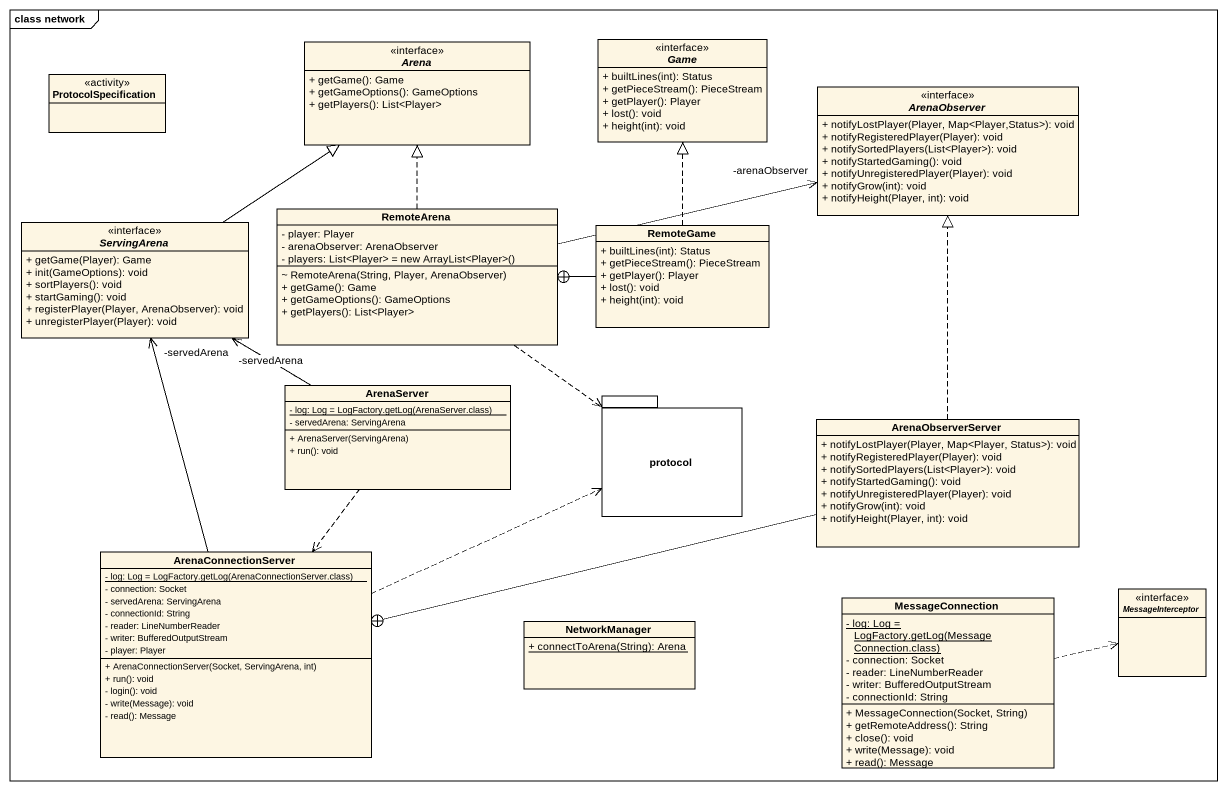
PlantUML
@startuml
mainframe class network
hide circle
hide empty members
skinparam classAttributeIconSize 0
interface Arena <<interface>> {
  + getGame(): Game
  + getGameOptions(): GameOptions
  + getPlayers(): List<Player>
}
interface Game <<interface>> {
  + builtLines(int): Status
  + getPieceStream(): PieceStream
  + getPlayer(): Player
  + lost(): void
  + height(int): void
}
class ProtocolSpecification <<activity>>
interface ArenaObserver <<interface>> {
  + notifyLostPlayer(Player, Map<Player,Status>): void
  + notifyRegisteredPlayer(Player): void
  + notifySortedPlayers(List<Player>): void
  + notifyStartedGaming(): void
  + notifyUnregisteredPlayer(Player): void
  + notifyGrow(int): void
  + notifyHeight(Player, int): void
}
interface ServingArena <<interface>> {
  + getGame(Player): Game
  + init(GameOptions): void
  + sortPlayers(): void
  + startGaming(): void
  + registerPlayer(Player, ArenaObserver): void
  + unregisterPlayer(Player): void
}
class RemoteArena {
  - player: Player
  - arenaObserver: ArenaObserver
  {field} - players: List<Player> = new ArrayList<Player>()
  ~ RemoteArena(String, Player, ArenaObserver)
  + getGame(): Game
  + getGameOptions(): GameOptions
  + getPlayers(): List<Player>
}
class RemoteGame {
  + builtLines(int): Status
  + getPieceStream(): PieceStream
  + getPlayer(): Player
  + lost(): void
  + height(int): void
}
class ArenaServer {
  {static} {field} - log: Log = LogFactory.getLog(ArenaServer.class)
  - servedArena: ServingArena
  + ArenaServer(ServingArena)
  + run(): void
}
package "protocol" as protocol_ {
}
class ArenaObserverServer {
  + notifyLostPlayer(Player, Map<Player, Status>): void
  + notifyRegisteredPlayer(Player): void
  + notifySortedPlayers(List<Player>): void
  + notifyStartedGaming(): void
  + notifyUnregisteredPlayer(Player): void
  + notifyGrow(int): void
  + notifyHeight(Player, int): void
}
class ArenaConnectionServer {
  {static} {field} - log: Log = LogFactory.getLog(ArenaConnectionServer.class)
  - connection: Socket
  - servedArena: ServingArena
  - connectionId: String
  - reader: LineNumberReader
  - writer: BufferedOutputStream
  - player: Player
  + ArenaConnectionServer(Socket, ServingArena, int)
  + run(): void
  - login(): void
  - write(Message): void
  - read(): Message
}
class NetworkManager {
  {static} + connectToArena(String): Arena
}
class MessageConnection {
  {static} {field} - log: Log = LogFactory.getLog(MessageConnection.class)
  - connection: Socket
  - reader: LineNumberReader
  - writer: BufferedOutputStream
  - connectionId: String
  + MessageConnection(Socket, String)
  + getRemoteAddress(): String
  + close(): void
  + write(Message): void
  + read(): Message
}
interface MessageInterceptor <<interface>>
ServingArena -up-|> Arena
RemoteArena .up.|> Arena
RemoteArena -right-> "-arenaObserver" ArenaObserver
RemoteArena ..> protocol_
RemoteGame .up.|> Game
RemoteGame -left-+ RemoteArena
ArenaServer .left.> ServingArena
ArenaServer -left-> "-servedArena" ServingArena
ArenaServer ..> ArenaConnectionServer
ArenaObserverServer .up.|> ArenaObserver
ArenaObserverServer -left-+ ArenaConnectionServer
ArenaConnectionServer -up-> "-servedArena" ServingArena
ArenaConnectionServer .right.> protocol_
MessageConnection .right.> MessageInterceptor
@enduml
